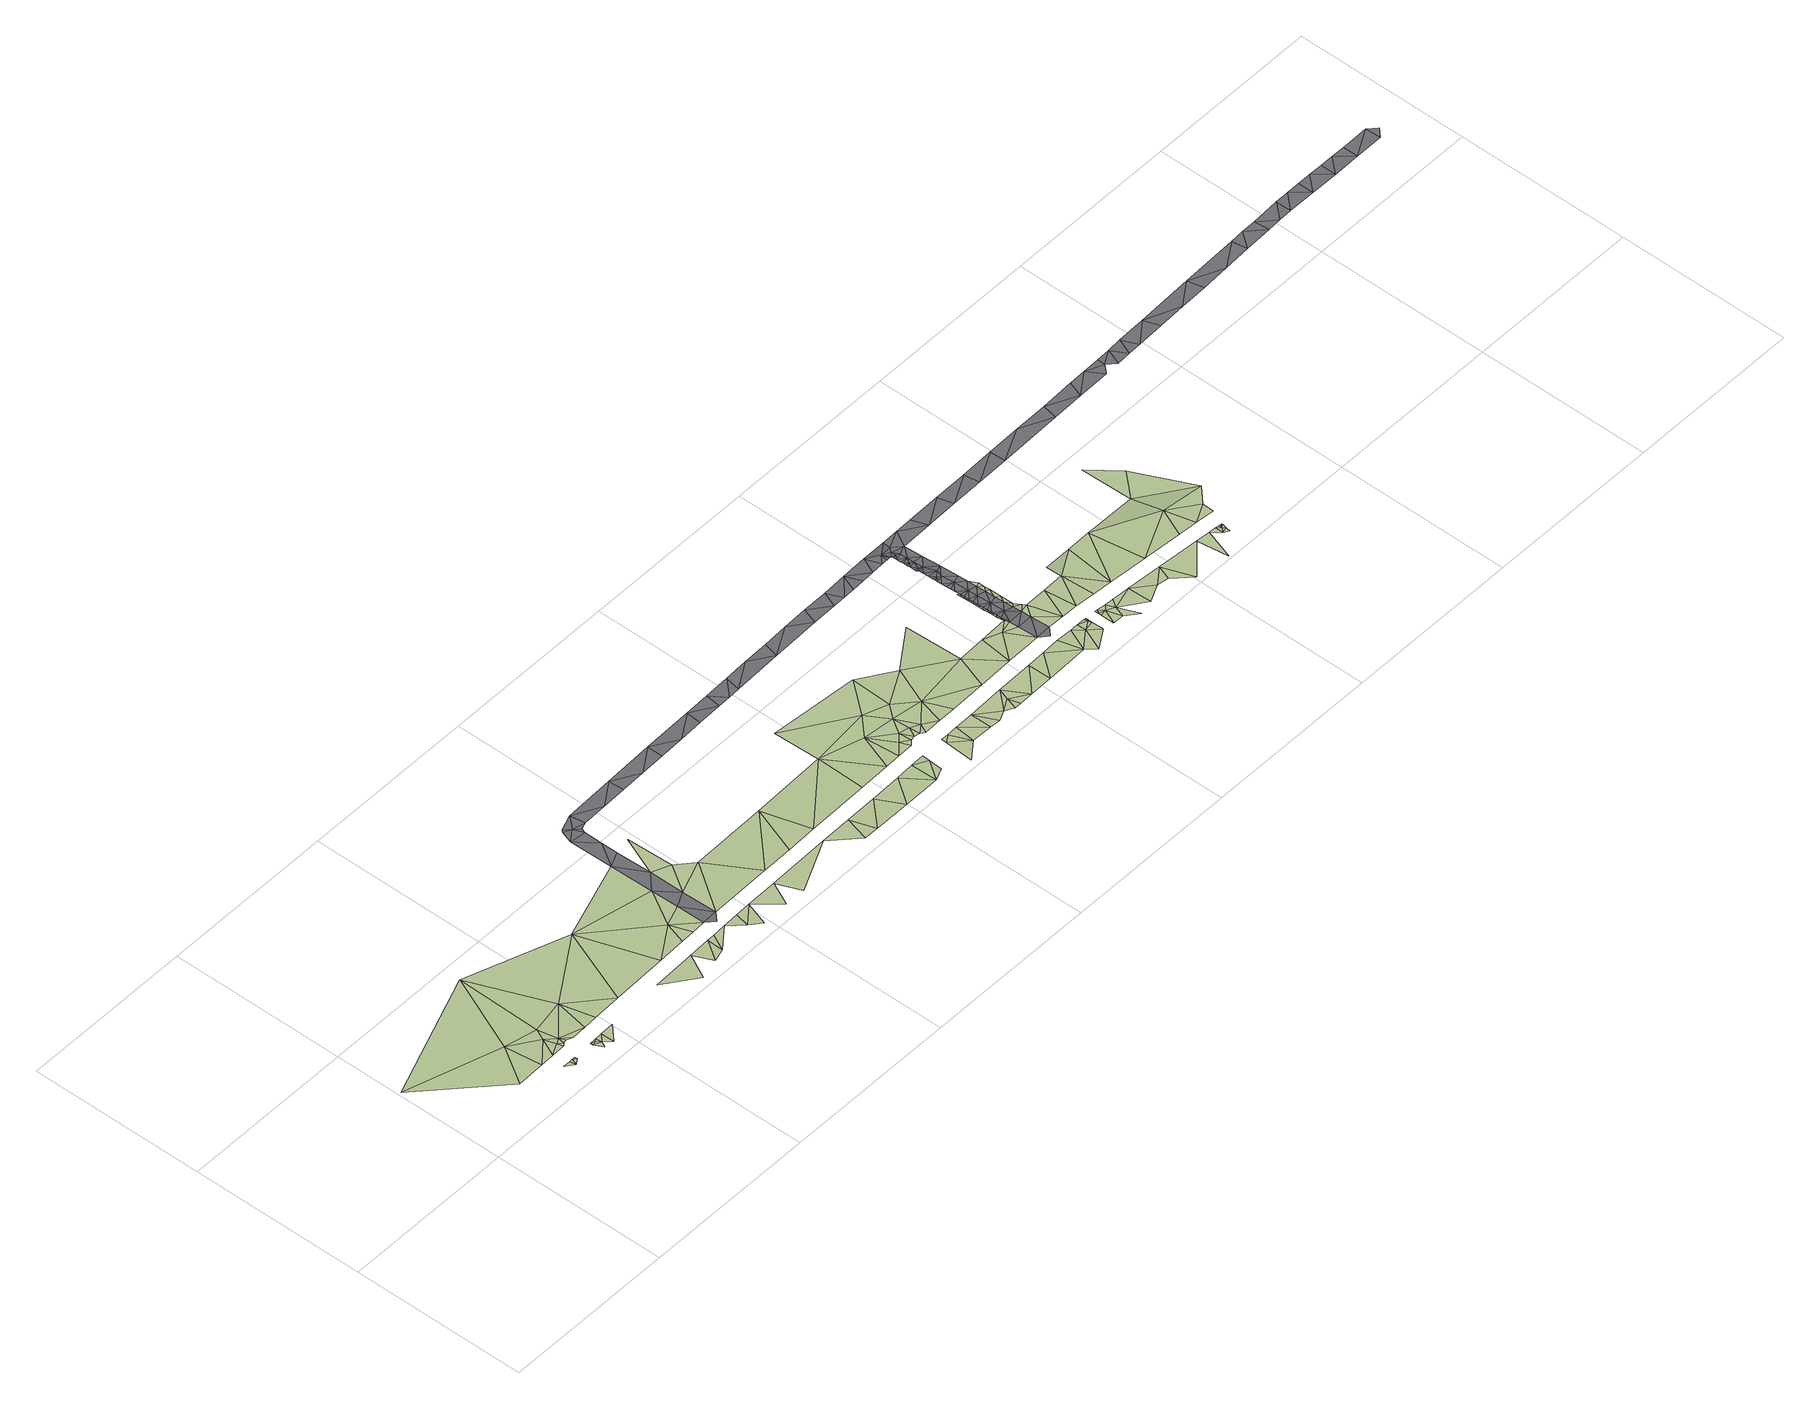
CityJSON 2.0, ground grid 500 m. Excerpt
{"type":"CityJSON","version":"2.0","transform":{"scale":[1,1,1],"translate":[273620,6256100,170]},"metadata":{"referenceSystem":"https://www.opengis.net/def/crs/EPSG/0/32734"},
"CityObjects":{
"terrain1":{"type":"TINRelief","geometry":[{"type":"CompositeSurface","lod":"1","boundaries":[[[0,1,2]],[[0,2,3]],[[4,1,0]],[[5,6,7]],[[3,8,0]],[[8,3,9]],[[10,5,7]],[[10,7,11]],[[11,12,10]],[[13,14,9]],[[9,14,8]],[[0,8,15]],[[14,13,16]],[[17,8,14]],[[17,14,16]],[[8,17,15]],[[17,16,18]],[[15,4,0]],[[18,19,17]],[[20,21,22]],[[20,23,24]],[[21,20,24]],[[17,19,25]],[[22,21,26]],[[21,24,26]],[[17,27,15]],[[28,26,24]],[[28,24,29]],[[27,17,25]],[[4,15,27]],[[30,28,29]],[[25,31,27]],[[32,27,31]],[[33,4,27]],[[32,33,27]],[[33,32,34]],[[35,36,37]],[[34,38,33]],[[34,39,38]],[[36,40,41]],[[40,42,41]],[[43,33,38]],[[39,44,38]],[[41,42,45]],[[42,46,45]],[[44,47,38]],[[48,33,43]],[[38,47,49]],[[49,43,38]],[[50,46,51]],[[52,50,51]],[[51,53,52]],[[54,55,56]],[[55,57,58]],[[57,55,54]],[[59,58,57]],[[52,60,61]],[[54,56,62]],[[61,63,64]],[[62,65,54]],[[65,62,66]],[[65,66,67]],[[68,64,69]],[[70,68,69]],[[67,71,65]],[[68,70,72]],[[73,72,70]],[[71,67,74]],[[73,75,72]],[[74,76,71]],[[75,73,77]],[[78,75,77]],[[71,76,79]],[[71,80,81]],[[78,77,82]],[[83,79,76]],[[82,77,84]],[[71,79,80]],[[82,85,78]],[[83,86,79]],[[83,87,86]],[[79,86,88]],[[87,89,86]],[[86,89,88]],[[79,88,90]],[[88,89,91]],[[90,80,79]],[[80,92,81]],[[91,93,88]],[[93,91,94]],[[95,96,97]],[[93,90,88]],[[97,98,99]],[[93,94,100]],[[100,94,101]],[[93,100,90]],[[96,98,97]],[[80,90,102]],[[101,103,100]],[[104,98,96]],[[100,105,90]],[[80,102,92]],[[102,90,105]],[[106,104,96]],[[105,100,103]],[[104,106,107]],[[105,103,108]],[[109,107,106]],[[102,110,92]],[[105,110,102]],[[107,109,111]],[[112,105,108]],[[113,107,111]],[[111,114,115]],[[116,110,105]],[[113,111,115]],[[114,117,115]],[[116,105,112]],[[117,118,115]],[[113,115,118]],[[110,116,119]],[[118,120,113]],[[116,112,121]],[[120,118,122]],[[123,116,121]],[[120,122,124]],[[121,125,123]],[[124,122,126]],[[121,127,125]],[[128,123,125]],[[124,126,129]],[[125,127,130]],[[130,131,125]],[[128,125,131]],[[128,131,132]],[[133,128,132]],[[126,134,129]],[[133,132,135]],[[135,136,133]],[[136,135,137]],[[137,138,136]],[[139,140,138]],[[138,137,139]],[[141,142,126]],[[140,139,143]],[[143,144,140]],[[144,143,145]],[[144,145,146]],[[147,148,146]],[[145,147,146]],[[134,126,142]],[[148,147,149]],[[148,149,150]],[[150,149,151]],[[151,152,150]],[[153,154,152]],[[152,151,153]],[[141,155,142]],[[156,157,158]],[[159,134,142]],[[160,161,158]],[[162,163,161]],[[164,165,163]],[[160,158,157]],[[162,164,163]],[[161,160,162]],[[165,164,166]],[[167,159,142]],[[166,168,165]],[[142,155,169]],[[169,167,142]],[[168,166,170]],[[170,171,168]],[[172,159,167]],[[171,173,174]],[[173,171,170]],[[167,175,172]],[[169,175,167]],[[176,177,174]],[[174,173,176]],[[157,178,160]],[[178,157,179]],[[180,181,182]],[[183,184,185]],[[185,180,182]],[[186,182,181]],[[182,183,185]],[[182,187,183]],[[186,188,182]],[[188,187,182]],[[178,179,189]],[[190,188,186]],[[188,191,187]],[[189,179,192]],[[191,188,193]],[[193,188,194]],[[195,189,192]],[[196,189,197]],[[194,198,193]],[[195,197,189]],[[199,193,198]],[[197,195,200]],[[199,198,201]],[[200,195,202]],[[203,199,201]],[[204,199,203]],[[205,200,202]],[[205,202,206]],[[207,204,208]],[[200,205,209]],[[206,210,205]],[[207,211,212]],[[213,212,211]],[[211,214,215]],[[211,215,213]],[[216,212,213]],[[213,217,216]],[[218,213,215]],[[213,218,217]],[[218,219,217]],[[220,205,210]],[[221,220,210]],[[209,205,222]],[[223,209,224]],[[205,220,222]],[[222,224,209]]]}]},
"road1":{"type":"Road","attributes":{"highway":"residential","name":"Cyprus Street","surface":"asphalt","lanes":2,"width":4.4},"geometry":[{"type":"MultiSurface","lod":"1","boundaries":[[[225,226,227]],[[228,229,230]],[[231,149,147]],[[232,156,127]],[[233,131,161]],[[234,235,153]],[[127,158,130]],[[233,137,135]],[[236,237,238]],[[158,127,156]],[[226,238,227]],[[239,240,241]],[[241,242,243]],[[161,130,158]],[[244,245,246]],[[247,248,249]],[[147,145,231]],[[238,226,236]],[[250,240,229]],[[153,151,234]],[[251,252,227]],[[171,253,168]],[[135,132,233]],[[254,248,239]],[[240,250,255]],[[235,234,248]],[[245,256,246]],[[234,151,149]],[[243,257,241]],[[248,254,249]],[[246,256,229]],[[241,257,239]],[[258,259,260]],[[259,244,246]],[[261,258,260]],[[174,234,231]],[[137,233,253]],[[233,132,131]],[[250,229,256]],[[262,230,229]],[[254,239,257]],[[263,262,239]],[[264,236,226]],[[260,265,261]],[[237,236,230]],[[259,228,260]],[[253,145,143]],[[229,228,246]],[[259,246,228]],[[240,239,262]],[[255,242,241]],[[238,251,227]],[[252,225,227]],[[228,230,236]],[[265,236,264]],[[228,236,260]],[[265,260,236]],[[165,168,253]],[[240,262,229]],[[255,241,240]],[[266,251,237]],[[237,251,238]],[[177,263,248]],[[248,247,235]],[[248,263,239]],[[174,177,234]],[[234,177,248]],[[231,253,171]],[[253,231,145]],[[143,139,253]],[[253,139,137]],[[163,165,233]],[[233,165,253]],[[130,161,131]],[[233,161,163]],[[174,231,171]],[[234,149,231]]]}]},
"road2":{"type":"Road","attributes":{"highway":"residential","name":"Grey Street","surface":"asphalt","lanes":2,"width":4.4},"geometry":[{"type":"MultiSurface","lod":"1","boundaries":[[[267,268,269]],[[55,58,43]],[[56,55,49]],[[270,268,271]],[[267,272,268]],[[268,273,271]],[[274,56,47]],[[268,275,273]],[[276,273,275]],[[277,252,251]],[[266,237,278]],[[279,273,276]],[[280,281,282]],[[283,266,278]],[[284,285,286]],[[287,288,284]],[[289,290,291]],[[292,293,294]],[[295,296,297]],[[298,297,296]],[[295,299,296]],[[300,301,302]],[[303,304,305]],[[306,307,308]],[[58,48,43]],[[286,287,284]],[[309,310,311]],[[301,312,302]],[[313,288,314]],[[315,316,317]],[[318,319,320]],[[321,322,323]],[[324,311,325]],[[308,326,327]],[[48,58,328]],[[293,292,329]],[[310,309,330]],[[319,331,332]],[[333,315,281]],[[322,321,326]],[[318,320,334]],[[335,301,300]],[[323,336,337]],[[338,337,339]],[[331,319,340]],[[341,342,277]],[[343,277,283]],[[277,266,283]],[[252,277,342]],[[277,344,341]],[[337,345,343]],[[343,345,344]],[[269,268,270]],[[268,272,275]],[[346,324,325]],[[345,337,338]],[[309,297,347]],[[330,309,347]],[[282,278,280]],[[292,291,329]],[[348,289,349]],[[350,303,314]],[[305,304,317]],[[302,312,346]],[[269,48,351]],[[351,48,328]],[[311,310,352]],[[280,278,237]],[[349,286,353]],[[288,354,314]],[[324,346,312]],[[267,269,351]],[[353,286,285]],[[284,288,313]],[[55,43,49]],[[332,355,356]],[[325,311,352]],[[294,335,300]],[[339,337,336]],[[319,318,340]],[[289,348,290]],[[348,349,353]],[[335,294,293]],[[320,279,357]],[[357,279,358]],[[281,280,333]],[[347,297,298]],[[350,314,354]],[[336,323,322]],[[358,279,276]],[[334,320,357]],[[56,49,47]],[[327,359,308]],[[307,306,356]],[[317,316,305]],[[315,333,316]],[[277,251,266]],[[344,277,343]],[[289,291,292]],[[303,350,304]],[[307,356,355]],[[355,332,331]],[[326,321,327]],[[308,359,306]]]}]}
},
"vertices":[
[274,222,14],[5,307,12],[208,115,14],[288,117,14],[373,446,12],[338,74,14],[318,74,14],[343,57,14],[353,170,14],[328,118,14],[348,75,14],[358,68,14],[358,75,14],[368,119,14],[363,136,14],[367,201,14],[376,125,14],[378,145,14],[387,127,14],[405,121,14],[416,70,14],[426,73,14],[416,77,14],[430,45,14],[438,61,14],[446,122,14],[436,78,14],[463,219,14],[456,78,14],[457,41,14],[496,80,14],[488,124,14],[570,127,14],[657,347,12],[730,133,13],[752,20,15],[789,91,13],[664,86,13],[828,198,13],[810,136,13],[813,37,13],[851,93,13],[850,47,13],[887,299,12],[850,137,13],[873,94,13],[913,96,13],[890,139,13],[886,424,12],[889,219,13],[958,97,13],[950,57,13],[1003,98,13],[982,31,13],[1030,279,12],[932,241,13],[934,140,13],[982,320,12],[931,341,12],[978,453,12],[1062,33,13],[1094,100,12],[1112,144,12],[1123,32,12],[1275,104,12],[1250,284,12],[1201,146,12],[1290,148,12],[1366,106,11],[1348,38,11],[1390,37,11],[1470,290,12],[1457,108,11],[1495,37,11],[1468,152,11],[1547,110,11],[1558,154,11],[1600,37,12],[1598,111,12],[1592,254,12],[1644,308,12],[1465,422,12],[1637,92,12],[1602,155,12],[1635,52,12],[1638,112,12],[1635,184,12],[1647,156,12],[1657,204,12],[1660,167,12],[1683,245,12],[1673,170,12],[1718,400,12],[1687,197,12],[1689,167,12],[1704,19,11],[1754,57,12],[1708,101,12],[1728,114,12],[1708,114,12],[1712,184,12],[1701,158,12],[1713,282,12],[1752,159,12],[1761,115,12],[1770,232,12],[1814,55,12],[1814,116,12],[1802,160,12],[1844,53,12],[1813,337,12],[1874,67,12],[1904,162,12],[1919,119,12],[1899,53,12],[1909,86,12],[1936,255,12],[1919,53,12],[1959,54,12],[1929,419,12],[2025,121,12],[2005,165,12],[2026,55,12],[2016,258,12],[2077,122,12],[2065,238,12],[2149,58,12],[2107,167,12],[2097,261,12],[2130,124,12],[2104,221,12],[2103,248,12],[2102,275,10],[2096,281,10],[2176,123,12],[2101,289,10],[2095,301,10],[2100,302,10],[2095,311,10],[2100,316,10],[2094,321,10],[2173,32,12],[2200,97,12],[2099,329,10],[2094,341,10],[2098,343,10],[2093,351,10],[2098,357,10],[2093,361,10],[2097,370,10],[2092,381,10],[2096,384,10],[2092,391,10],[2096,397,10],[2091,401,10],[2229,68,12],[2151,168,12],[2198,167,12],[2148,222,12],[2199,123,12],[2171,255,12],[2147,249,12],[2164,265,12],[2146,276,10],[2154,283,10],[2144,303,10],[2153,319,10],[2225,112,12],[2143,330,10],[2229,102,12],[2153,355,10],[2142,357,10],[2223,122,12],[2152,372,10],[2140,385,10],[2229,122,12],[2152,388,10],[2139,412,10],[2233,255,12],[2245,165,12],[2261,100,12],[2261,63,12],[2278,105,12],[2267,119,12],[2261,120,12],[2261,110,12],[2292,62,12],[2292,117,12],[2302,92,12],[2295,256,12],[2327,33,12],[2317,115,12],[2301,161,12],[2368,111,12],[2370,43,12],[2357,156,12],[2295,302,10],[2375,302,9],[2421,67,12],[2469,103,12],[2445,303,9],[2454,63,12],[2468,147,12],[2502,15,12],[2591,93,12],[2614,218,12],[2579,138,12],[2631,89,12],[2602,4,13],[2595,303,8],[2635,133,12],[2652,65,12],[2651,88,12],[2663,78,12],[2666,56,12],[2668,69,12],[2661,87,12],[2666,86,12],[2671,83,12],[2671,86,12],[2691,162,12],[2690,129,12],[2733,204,12],[2592,451,8],[2656,371,8],
[2086,593,6],[2087,586,6],[2096,597,6],[2107,550,6],[2108,523,6],[2133,547,6],[2120,364,10],[2130,146,12],[2123,283,10],[2118,391,10],[2095,411,10],[2106,570,6],[2130,601,6],[2105,591,6],[2111,469,10],[2117,487,10],[2102,475,10],[2092,478,10],[2092,471,10],[2089,532,6],[2090,526,6],[2099,529,6],[2094,424,10],[2116,432,10],[2094,438,10],[2091,505,10],[2096,611,6],[2086,600,6],[2121,324,10],[2093,451,10],[2091,492,10],[2090,519,10],[2092,465,10],[2088,553,6],[2089,546,6],[2098,556,6],[2088,559,6],[2135,493,10],[2138,439,10],[2087,573,6],[2088,566,6],[2107,623,6],
[928,543,12],[916,572,12],[884,548,12],[895,582,12],[900,589,12],[932,556,12],[946,606,12],[912,118,13],[952,563,12],[1023,565,12],[2071,620,10],[2155,646,6],[1091,611,12],[2222,603,6],[2302,649,6],[2204,647,6],[2106,645,6],[2888,640,6],[2911,618,6],[2929,663,6],[2888,662,6],[2839,661,6],[3054,668,6],[3072,624,6],[3152,627,6],[3220,674,6],[3313,633,6],[3386,680,7],[3869,641,9],[3869,685,9],[3790,641,8],[3790,685,8],[3891,663,9],[3428,682,7],[3473,639,7],[3469,683,7],[2683,613,5],[2595,655,5],[2499,609,5],[1598,628,12],[1519,581,12],[1661,586,12],[3711,641,8],[3671,686,8],[3632,642,8],[3513,641,7],[2867,617,6],[2775,615,5],[2399,651,5],[2407,607,5],[2497,653,5],[1307,574,12],[1381,621,12],[1236,616,12],[1816,635,12],[1873,593,10],[1889,637,10],[3553,642,7],[3592,686,8],[1803,591,12],[1744,633,12],[929,442,12],[3232,630,6],[3711,685,8],[1448,579,12],[1453,623,12],[2314,605,6],[1236,572,12],[3393,636,7],[1909,594,10],[1961,640,10],[1980,596,10],[1944,595,10],[1378,577,12],[2068,599,10],[2076,600,10],[2034,642,10],[2051,599,10],[2015,598,10],[3552,686,7],[3750,685,8],[2992,621,6],[2971,665,6],[2692,657,5],[928,492,12],[3631,686,8],[2952,620,6],[2790,660,5],[1484,580,12],[1526,625,12],[1165,570,12],[1094,567,12],[1671,630,12]
]}
